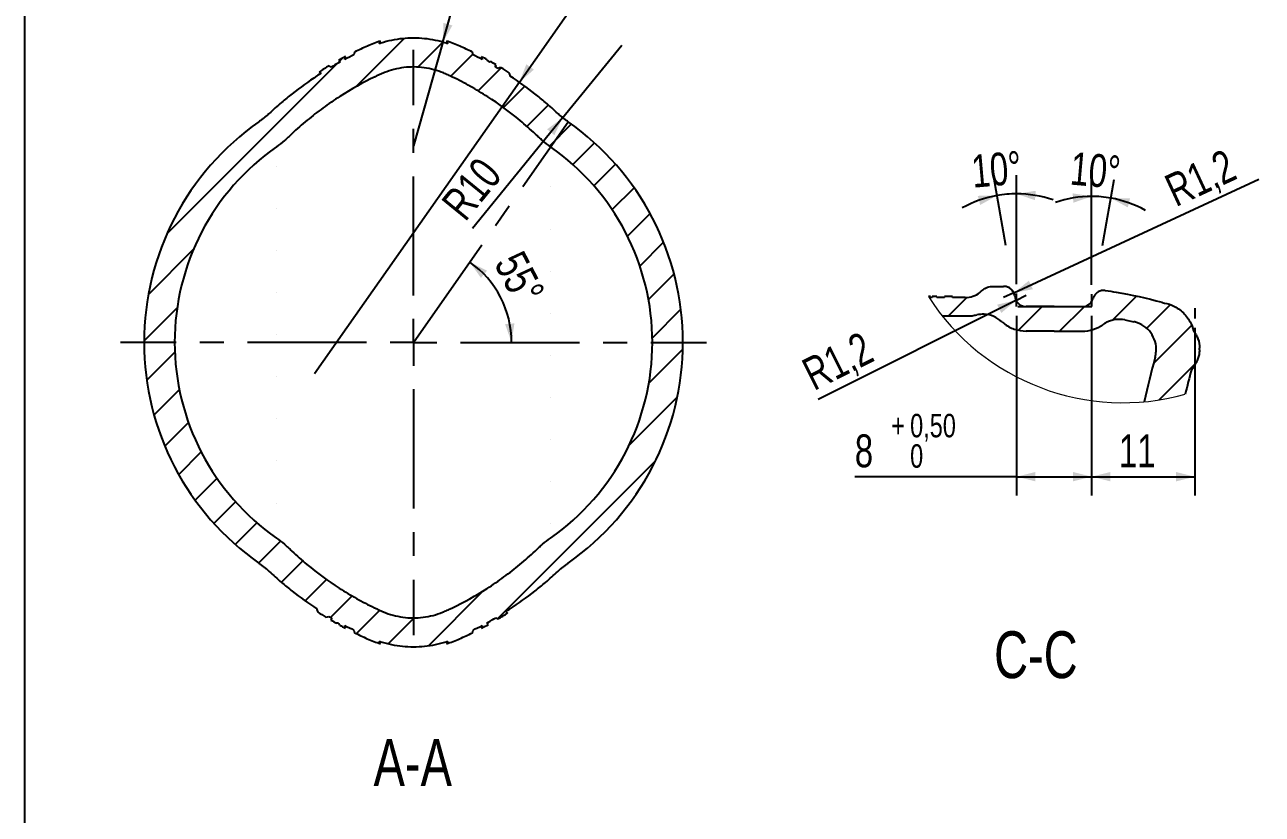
# Model space of a CAD drawing. Header units: millimetres. Extents: x 10 to 412, y 8 to 584.
# Drawn here: x 10 to 142, y 205.7 to 289.9 of the extents above; entities that cross this region are included whole.
import ezdxf

# ---------------------------------------------------------------- set-up
doc = ezdxf.new("R2010")
doc.units = ezdxf.units.MM
doc.linetypes.add('CENTERX2', pattern=[20.32, 12.7, -2.54, 2.54, -2.54])
for name, color, linetype in [('CENTERLINE', 4, 'CENTERX2'), ('DIMENSIONS', 2, 'Continuous'), ('HATCH', 3, 'Continuous'), ('TEXT', 2, 'Continuous')]:
    doc.layers.add(name, color=color, linetype=linetype)
doc.layers.add('OUTLINE', color=7, linetype='Continuous', lineweight=25)
doc.styles.add('SLDTEXTSTYLE0', font='TXT', dxfattribs={"width": 0.75})
doc.dimstyles.new('SLDDIMSTYLE33', dxfattribs={"dimtxt": 3.5, "dimasz": 2, "dimexe": 0, "dimexo": 0.0625, "dimgap": 0.875, "dimtad": 1, "dimrnd": 1e-09, "dimzin": 12, "dimdsep": 46, "dimtxsty": 'SLDTEXTSTYLE0', "dimsah": 1, "dimcen": 0.09, "dimadec": 0, "dimazin": 3, "dimtol": 1, "dimtp": 0.5, "dimtfac": 1, "dimtofl": 0, "dimtmove": 0, "dimatfit": 3, "dimfxl": 0, "dimfrac": 2, "dimtolj": 1, "dimarcsym": 0})
doc.dimstyles.new('SLDDIMSTYLE7', dxfattribs={"dimtxt": 3.5, "dimasz": 2, "dimexe": 0, "dimexo": 0.0625, "dimgap": 0.875, "dimtad": 1, "dimdec": 4, "dimzin": 12, "dimdsep": 46, "dimtxsty": 'SLDTEXTSTYLE0', "dimsah": 1, "dimcen": 0.09, "dimazin": 3, "dimtfac": 1, "dimtofl": 0, "dimtmove": 0, "dimatfit": 3, "dimfxl": 0, "dimfrac": 2, "dimtolj": 1, "dimtzin": 12, "dimarcsym": 0})
doc.dimstyles.new('SLDDIMSTYLE8', dxfattribs={"dimtxt": 3.5, "dimasz": 2, "dimexe": 0, "dimexo": 0.0625, "dimgap": 0.875, "dimtad": 1, "dimrnd": 1e-09, "dimzin": 12, "dimdsep": 46, "dimtxsty": 'SLDTEXTSTYLE0', "dimsah": 1, "dimcen": 0.09, "dimadec": 0, "dimazin": 3, "dimtfac": 1, "dimtofl": 0, "dimtmove": 0, "dimatfit": 3, "dimfxl": 0, "dimfrac": 2, "dimtolj": 1, "dimtzin": 12, "dimarcsym": 0})
doc.dimstyles.new('SLDDIMSTYLE9', dxfattribs={"dimtxt": 3.5, "dimasz": 2, "dimexe": 0, "dimexo": 0.0625, "dimgap": 0.875, "dimtad": 1, "dimrnd": 1e-09, "dimzin": 12, "dimdsep": 46, "dimtxsty": 'SLDTEXTSTYLE0', "dimsah": 1, "dimcen": 0, "dimadec": 0, "dimazin": 3, "dimtfac": 1, "dimtofl": 0, "dimtmove": 0, "dimatfit": 3, "dimfxl": 0, "dimfrac": 2, "dimtolj": 1, "dimtzin": 12, "dimarcsym": 0})

# ---------------------------------------------------------------- blocks, each defined once
blk = doc.blocks.new('_D_81')
at = {"layer": 'DIMENSIONS'}
blk.add_arc((51.46, 256.03), 10.46, 0, 55, dxfattribs=at)
for points in [[(57.46, 264.6), (58.65, 262.92), (59.3, 263.68)], [(61.91, 256.03), (62.22, 258.07), (61.23, 257.98)]]:
    blk.add_solid(points, dxfattribs=at)
at = {"layer": 'DIMENSIONS', "insert": (63.11, 266.07), "char_height": 3.5, "attachment_point": 1, "rotation": 297.5, "style": 'SLDTEXTSTYLE0'}
blk.add_mtext('55°', dxfattribs=at)
blk = doc.blocks.new('_D_82')
at = {"layer": 'DIMENSIONS'}
for q in [(59.46, 305.29), (51.46, 277)]:
    blk.add_line((54.59, 288.06), q, dxfattribs=at)
blk.add_solid([(54.59, 288.06), (55.61, 289.85), (54.65, 290.12)], dxfattribs=at)
at = {"layer": 'DIMENSIONS', "insert": (51.9, 295.07), "char_height": 3.5, "attachment_point": 1, "rotation": 74.2076, "style": 'SLDTEXTSTYLE0'}
blk.add_mtext('R11,5', dxfattribs=at)
blk = doc.blocks.new('_D_83')
at = {"layer": 'DIMENSIONS'}
for q in [(72.28, 297.36), (40.9, 252.69)]:
    blk.add_line((62.75, 283.79), q, dxfattribs=at)
blk.add_solid([(62.75, 283.79), (64.3, 285.14), (63.49, 285.71)], dxfattribs=at)
at = {"layer": 'DIMENSIONS', "insert": (63.99, 293.4), "char_height": 3.5, "attachment_point": 1, "rotation": 54.9166, "style": 'SLDTEXTSTYLE0'}
blk.add_mtext('R38', dxfattribs=at)
blk = doc.blocks.new('_D_84')
at = {"layer": 'DIMENSIONS'}
for q in [(73.68, 287.76), (57.74, 268.2)]:
    blk.add_line((67.36, 280.01), q, dxfattribs=at)
blk.add_solid([(67.36, 280.01), (65.71, 278.77), (66.48, 278.14)], dxfattribs=at)
at = {"layer": 'DIMENSIONS', "insert": (54.26, 271.03), "char_height": 3.5, "attachment_point": 1, "rotation": 50.8327, "style": 'SLDTEXTSTYLE0'}
blk.add_mtext('R10', dxfattribs=at)
blk = doc.blocks.new('SW_CENTERMARKSYMBOL_1')
at = {"layer": 'CENTERLINE', "color": 0}
for p, q in [((0, 5), (0, 31.23)), ((0, 0), (0, 2.5)), ((-5, 0), (-31.23, 0)), ((0, 0), (-2.5, 0)), ((0, 0), (0, -2.5)), ((0, 0), (2.5, 0)), ((5, 0), (31.23, 0)), ((0, -5), (0, -31.23))]:
    blk.add_line(p, q, dxfattribs=at)
blk = doc.blocks.new('SW_HATCH_1')
at = {"layer": 'HATCH', "color": 0}
for p, q in [((0, 0), (1.99, 1.99)), ((17.46, -0.5), (20.03, 2.07)), ((7.49, -1.49), (9.98, 1)), ((11.85, -1.62), (14.49, 1.02)), ((21.11, -1.34), (23.65, 1.19)), ((21.86, -5.08), (25.92, -1.02)), ((22.48, -8.95), (26.52, -4.91))]:
    blk.add_line(p, q, dxfattribs=at)
blk = doc.blocks.new('_D_92')
at = {"layer": 'DIMENSIONS'}
for p, q in [((123.78, 258.86), (123.78, 239.71)), ((134.78, 257.58), (134.78, 239.71)), ((123.78, 241.71), (134.78, 241.71))]:
    blk.add_line(p, q, dxfattribs=at)
for points in [[(123.78, 241.71), (125.78, 241.21), (125.78, 242.21)], [(134.78, 241.71), (132.78, 242.21), (132.78, 241.21)]]:
    blk.add_solid(points, dxfattribs=at)
at = {"layer": 'DIMENSIONS', "insert": (126.69, 246.22), "char_height": 3.5, "attachment_point": 1, "style": 'SLDTEXTSTYLE0'}
blk.add_mtext('11', dxfattribs=at)
blk = doc.blocks.new('_D_93')
at = {"layer": 'DIMENSIONS'}
for p, q in [((114.63, 266.38), (113.35, 273.66)), ((115.78, 262.24), (115.78, 273.88))]:
    blk.add_line(p, q, dxfattribs=at)
for start, end in [(90, 100), (71.1733, 90), (100, 118.8267)]:
    blk.add_arc((115.78, 259.86), 12.02, start, end, dxfattribs=at)
for points in [[(115.78, 271.88), (117.73, 271.21), (117.82, 272.21)], [(113.69, 271.7), (111.63, 271.67), (111.89, 270.7)]]:
    blk.add_solid(points, dxfattribs=at)
at = {"layer": 'DIMENSIONS', "insert": (110.83, 276.02), "char_height": 3.5, "attachment_point": 1, "rotation": 5, "style": 'SLDTEXTSTYLE0'}
blk.add_mtext('10°', dxfattribs=at)
blk = doc.blocks.new('_D_94')
at = {"layer": 'DIMENSIONS'}
for p, q in [((123.78, 262.17), (123.78, 273.61)), ((124.93, 266.38), (126.17, 273.4))]:
    blk.add_line(p, q, dxfattribs=at)
for start, end in [(90, 109.2451), (80, 90), (60.7549, 80)]:
    blk.add_arc((123.78, 259.86), 11.75, start, end, dxfattribs=at)
for points in [[(123.78, 271.61), (121.75, 271.94), (121.83, 270.94)], [(125.82, 271.43), (127.63, 270.44), (127.88, 271.4)]]:
    blk.add_solid(points, dxfattribs=at)
at = {"layer": 'DIMENSIONS', "insert": (121.69, 276.37), "char_height": 3.5, "attachment_point": 1, "rotation": 355, "style": 'SLDTEXTSTYLE0'}
blk.add_mtext('10°', dxfattribs=at)
blk = doc.blocks.new('_D_95')
at = {"layer": 'DIMENSIONS'}
for q in [(141.6, 273.46), (114.39, 260.81)]:
    blk.add_line((115.48, 261.32), q, dxfattribs=at)
blk.add_solid([(115.48, 261.32), (117.51, 261.71), (117.08, 262.62)], dxfattribs=at)
at = {"layer": 'DIMENSIONS', "insert": (131.28, 273.62), "char_height": 3.5, "attachment_point": 1, "rotation": 24.931, "style": 'SLDTEXTSTYLE0'}
blk.add_mtext('R1,2', dxfattribs=at)
blk = doc.blocks.new('_D_96')
at = {"layer": 'DIMENSIONS'}
for p, q in [((115.78, 258.86), (115.78, 239.71)), ((123.78, 258.86), (123.78, 239.71)), ((115.78, 241.71), (98.52, 241.71)), ((115.78, 241.71), (123.78, 241.71))]:
    blk.add_line(p, q, dxfattribs=at)
for points in [[(115.78, 241.71), (117.78, 241.21), (117.78, 242.21)], [(123.78, 241.71), (121.78, 242.21), (121.78, 241.21)]]:
    blk.add_solid(points, dxfattribs=at)
at = {"layer": 'DIMENSIONS', "attachment_point": 1, "style": 'SLDTEXTSTYLE0'}
for s, insert, char_height in [('0,50', (104.42, 248.41), 2.5), ('+', (102.4, 248.41), 2.5), ('8', (98.52, 246.22), 3.5), ('0', (104.42, 245.17), 2.5)]:
    blk.add_mtext(s, dxfattribs=dict(at, insert=insert, char_height=char_height))
blk = doc.blocks.new('_D_97')
at = {"layer": 'DIMENSIONS'}
for q in [(94.6, 249.94), (116.79, 261.06)]:
    blk.add_line((115.71, 260.52), q, dxfattribs=at)
blk.add_solid([(115.71, 260.52), (113.7, 260.07), (114.15, 259.18)], dxfattribs=at)
at = {"layer": 'DIMENSIONS', "insert": (92.59, 253.96), "char_height": 3.5, "attachment_point": 1, "rotation": 26.598, "style": 'SLDTEXTSTYLE0'}
blk.add_mtext('R1,2', dxfattribs=at)

msp = doc.modelspace()

# ---------------------------------------------------------------- hatches: boundary and pattern name
at = {"layer": 'HATCH'}
h = msp.add_hatch(dxfattribs=at)
h.set_pattern_fill('ANSI31', color=256, style=0)
edge = h.paths.add_edge_path(flags=0)
edge.add_line((41.38923, 284.88154), (41.60156, 284.74341))
edge.add_spline(control_points=[(41.60156, 284.74341), (41.45478, 284.64996), (40.39907, 283.96751), (38.97899, 282.94615), (37.30516, 281.57708), (36.49888, 280.85812), (35.98264, 280.37577), (35.80858, 280.21878), (35.53938, 279.99262), (35.26245, 279.7761), (35.0729, 279.63835), (34.97695, 279.57116)], knot_values=[0, 0, 0, 0, 0.013653211, 0.098644877, 0.137236544, 0.183636544, 0.183636544, 0.192869877, 0.202103211, 0.211336544, 0.220569877, 0.220569877, 0.220569877, 0.220569877], weights=[1, 1, 1, 1, 1, 1, 1, 1, 1, 1, 1, 1], degree=3, periodic=0)
edge.add_arc((51.45822, 256.03347), 28.73422, 125, 235)
edge.add_spline(control_points=[(34.97695, 232.49578), (35.0729, 232.4286), (35.26245, 232.29085), (35.53938, 232.07433), (35.80858, 231.84817), (35.98264, 231.69117), (36.49888, 231.20883), (37.30516, 230.48986), (38.97074, 229.12754), (40.24046, 228.21351), (41.13646, 227.62446)], knot_values=[0, 0, 0, 0, 0.009233333, 0.018466667, 0.0277, 0.036933333, 0.036933333, 0.083333333, 0.121925, 0.206079272, 0.206079272, 0.206079272, 0.206079272], weights=[1, 1, 1, 1, 1, 1, 1, 1, 1, 1, 1], degree=3, periodic=0)
edge.add_spline(control_points=[(41.13646, 227.62446), (41.16129, 227.51525), (41.1965, 227.40759), (41.24382, 227.30608), (41.25004, 227.29273), (41.25648, 227.27948), (41.26313, 227.26635)], knot_values=[0.000070109, 0.000070109, 0.000070109, 0.000070109, 0.000406032, 0.000406032, 0.000406032, 0.00044994, 0.00044994, 0.00044994, 0.00044994], weights=[1, 1, 1, 1, 1, 1, 1], degree=3, periodic=0)
edge.add_spline(control_points=[(41.26313, 227.26635), (41.54765, 227.08292), (41.83464, 226.90326), (42.12394, 226.72745)], knot_values=[0.000325491, 0.000325491, 0.000325491, 0.000325491, 0.001340952, 0.001340952, 0.001340952, 0.001340952], weights=[1, 1, 1, 1], degree=3, periodic=0)
edge.add_spline(control_points=[(42.12394, 226.72745), (42.16857, 226.73067), (42.21306, 226.73727), (42.25677, 226.74683), (42.31931, 226.76051), (42.38071, 226.78035), (42.4398, 226.80495)], knot_values=[0.001527715, 0.001527715, 0.001527715, 0.001527715, 0.001661319, 0.001661319, 0.001661319, 0.00185316, 0.00185316, 0.00185316, 0.00185316], weights=[1, 1, 1, 1, 1, 1, 1], degree=3, periodic=0)
edge.add_spline(control_points=[(42.4398, 226.80495), (42.54076, 226.74429), (42.642, 226.68409), (42.74353, 226.62436)], knot_values=[0, 0, 0, 0, 0.009238908, 0.009238908, 0.009238908, 0.009238908], weights=[1, 1, 1, 1], degree=3, periodic=0)
edge.add_ellipse((43.33258, 225.50408), major_axis=(0, 1.6143), ratio=0.506798795, start_angle=46.0543463, end_angle=55.8505791)
edge.add_spline(control_points=[(42.65552, 226.41027), (42.85326, 226.29444), (43.05205, 226.18039), (43.25184, 226.06814)], knot_values=[0.000929558, 0.000929558, 0.000929558, 0.000929558, 0.001617047, 0.001617047, 0.001617047, 0.001617047], weights=[1, 1, 1, 1], degree=3, periodic=0)
edge.add_ellipse((43.3478, 225.4475), major_axis=(0, 0.64888), ratio=0.506798795, start_angle=-48.3923292, end_angle=16.96543, ccw=False)
edge.add_spline(control_points=[(43.59368, 225.87837), (43.79924, 225.76563), (44.00585, 225.65478), (44.21345, 225.54584)], knot_values=[0.002008011, 0.002008011, 0.002008011, 0.002008011, 0.002711153, 0.002711153, 0.002711153, 0.002711153], weights=[1, 1, 1, 1], degree=3, periodic=0)
edge.add_spline(control_points=[(44.21345, 225.54584), (44.19149, 225.64287), (44.16997, 225.74), (44.14888, 225.83722)], knot_values=[0.000065777, 0.000065777, 0.000065777, 0.000065777, 0.000364229, 0.000364229, 0.000364229, 0.000364229], weights=[1, 1, 1, 1], degree=3, periodic=0)
edge.add_spline(control_points=[(44.14888, 225.83722), (44.46593, 225.66837), (44.78541, 225.504), (45.10717, 225.34418)], knot_values=[0, 0, 0, 0, 0.028162309, 0.028162309, 0.028162309, 0.028162309], weights=[1, 1, 1, 1], degree=3, periodic=0)
edge.add_spline(control_points=[(45.10717, 225.34418), (45.13079, 225.24809), (45.15488, 225.15211), (45.17943, 225.05626)], knot_values=[0.001417111, 0.001417111, 0.001417111, 0.001417111, 0.001713959, 0.001713959, 0.001713959, 0.001713959], weights=[1, 1, 1, 1], degree=3, periodic=0)
edge.add_spline(control_points=[(45.17943, 225.05626), (46.0733, 224.61903), (46.97825, 224.18893), (47.92721, 223.88954)], knot_values=[0.002474294, 0.002474294, 0.002474294, 0.002474294, 0.005459384, 0.005459384, 0.005459384, 0.005459384], weights=[1, 1, 1, 1], degree=3, periodic=0)
edge.add_spline(control_points=[(47.92721, 223.88954), (47.88457, 223.98119), (47.84292, 224.07329), (47.80218, 224.16579)], knot_values=[0.000450478, 0.000450478, 0.000450478, 0.000450478, 0.000753287, 0.000753287, 0.000753287, 0.000753287], weights=[1, 1, 1, 1], degree=3, periodic=0)
edge.add_spline(control_points=[(47.80218, 224.16579), (47.86154, 224.14589), (48.29419, 224.00474), (49.11531, 223.78984), (50.28058, 223.60937), (51.45822, 223.54907), (52.63585, 223.60937), (53.80113, 223.78984), (54.62225, 224.00474), (55.05489, 224.14589), (55.11425, 224.16579)], knot_values=[0, 0, 0, 0, 0.004909795, 0.035684795, 0.066459795, 0.097234795, 0.128009795, 0.158784795, 0.189559795, 0.194469591, 0.194469591, 0.194469591, 0.194469591], weights=[1, 1, 1, 1, 1, 1, 1, 1, 1, 1, 1], degree=3, periodic=0)
edge.add_spline(control_points=[(55.11425, 224.16579), (55.07352, 224.07329), (55.03186, 223.98119), (54.98922, 223.88954)], knot_values=[0.002325489, 0.002325489, 0.002325489, 0.002325489, 0.002628297, 0.002628297, 0.002628297, 0.002628297], weights=[1, 1, 1, 1], degree=3, periodic=0)
edge.add_spline(control_points=[(54.98922, 223.88954), (55.64176, 224.09541), (56.27157, 224.37071), (56.89337, 224.65628), (57.17619, 224.78616), (57.45744, 224.91951), (57.737, 225.05626)], knot_values=[0.012561555, 0.012561555, 0.012561555, 0.012561555, 0.014596656, 0.014596656, 0.014596656, 0.015518104, 0.015518104, 0.015518104, 0.015518104], weights=[1, 1, 1, 1, 1, 1, 1], degree=3, periodic=0)
edge.add_spline(control_points=[(57.737, 225.05626), (57.76156, 225.15211), (57.78564, 225.24809), (57.80926, 225.34418)], knot_values=[0.00126391, 0.00126391, 0.00126391, 0.00126391, 0.001560757, 0.001560757, 0.001560757, 0.001560757], weights=[1, 1, 1, 1], degree=3, periodic=0)
edge.add_spline(control_points=[(57.80926, 225.34418), (58.13103, 225.504), (58.45051, 225.66837), (58.76755, 225.83722)], knot_values=[0, 0, 0, 0, 0.028162309, 0.028162309, 0.028162309, 0.028162309], weights=[1, 1, 1, 1], degree=3, periodic=0)
edge.add_spline(control_points=[(58.76755, 225.83722), (58.74646, 225.74), (58.72494, 225.64287), (58.70298, 225.54584)], knot_values=[0.000082009, 0.000082009, 0.000082009, 0.000082009, 0.000380461, 0.000380461, 0.000380461, 0.000380461], weights=[1, 1, 1, 1], degree=3, periodic=0)
edge.add_spline(control_points=[(58.70298, 225.54584), (58.9576, 225.67945), (59.21072, 225.81594), (59.46226, 225.95526)], knot_values=[0.00083056, 0.00083056, 0.00083056, 0.00083056, 0.001693101, 0.001693101, 0.001693101, 0.001693101], weights=[1, 1, 1, 1], degree=3, periodic=0)
edge.add_line((59.46226, 225.95526), (59.28214, 226.11639))
edge.add_spline(control_points=[(59.28214, 226.11639), (59.33365, 226.14485), (59.65428, 226.32298), (59.97228, 226.50572), (60.23731, 226.66234)], knot_values=[0, 0, 0, 0, 0.004614826, 0.028761049, 0.028761049, 0.028761049, 0.028761049], weights=[1, 1, 1, 1, 1], degree=3, periodic=0)
edge.add_line((60.23731, 226.66234), (60.44874, 226.52101))
edge.add_spline(control_points=[(60.44874, 226.52101), (60.81185, 226.73649), (61.17144, 226.95801), (61.52721, 227.1854)], knot_values=[0.001667105, 0.001667105, 0.001667105, 0.001667105, 0.002933576, 0.002933576, 0.002933576, 0.002933576], weights=[1, 1, 1, 1], degree=3, periodic=0)
edge.add_line((61.52721, 227.1854), (61.31488, 227.32353))
edge.add_spline(control_points=[(61.31488, 227.32353), (61.46165, 227.41699), (62.51737, 228.09943), (63.93745, 229.12079), (65.61127, 230.48986), (66.41755, 231.20883), (66.93379, 231.69117), (67.10786, 231.84817), (67.37706, 232.07433), (67.65399, 232.29085), (67.84354, 232.4286), (67.93949, 232.49578)], knot_values=[0, 0, 0, 0, 0.013653211, 0.098644877, 0.137236544, 0.183636544, 0.183636544, 0.192869877, 0.202103211, 0.211336544, 0.220569877, 0.220569877, 0.220569877, 0.220569877], weights=[1, 1, 1, 1, 1, 1, 1, 1, 1, 1, 1, 1], degree=3, periodic=0)
edge.add_arc((51.45822, 256.03347), 28.73422, 305, 415)
edge.add_spline(control_points=[(67.93949, 279.57116), (67.84354, 279.63835), (67.65399, 279.7761), (67.37706, 279.99262), (67.10786, 280.21878), (66.93379, 280.37577), (66.41755, 280.85812), (65.61127, 281.57708), (63.94569, 282.93941), (62.67597, 283.85343), (61.77998, 284.44248)], knot_values=[0, 0, 0, 0, 0.009233333, 0.018466667, 0.0277, 0.036933333, 0.036933333, 0.083333333, 0.121925, 0.206079272, 0.206079272, 0.206079272, 0.206079272], weights=[1, 1, 1, 1, 1, 1, 1, 1, 1, 1, 1], degree=3, periodic=0)
edge.add_spline(control_points=[(61.77998, 284.44248), (61.75514, 284.55169), (61.71994, 284.65935), (61.67262, 284.76086), (61.66639, 284.77421), (61.65996, 284.78746), (61.65331, 284.8006)], knot_values=[0.000070109, 0.000070109, 0.000070109, 0.000070109, 0.000406032, 0.000406032, 0.000406032, 0.00044994, 0.00044994, 0.00044994, 0.00044994], weights=[1, 1, 1, 1, 1, 1, 1], degree=3, periodic=0)
edge.add_spline(control_points=[(61.65331, 284.8006), (61.36878, 284.98402), (61.0818, 285.16369), (60.7925, 285.33949)], knot_values=[0.000325491, 0.000325491, 0.000325491, 0.000325491, 0.001340952, 0.001340952, 0.001340952, 0.001340952], weights=[1, 1, 1, 1], degree=3, periodic=0)
edge.add_spline(control_points=[(60.7925, 285.33949), (60.74787, 285.33627), (60.70338, 285.32967), (60.65966, 285.32011), (60.59713, 285.30643), (60.53573, 285.2866), (60.47663, 285.262)], knot_values=[0.001527715, 0.001527715, 0.001527715, 0.001527715, 0.001661319, 0.001661319, 0.001661319, 0.00185316, 0.00185316, 0.00185316, 0.00185316], weights=[1, 1, 1, 1, 1, 1, 1], degree=3, periodic=0)
edge.add_spline(control_points=[(60.47663, 285.262), (60.37568, 285.32266), (60.27443, 285.38285), (60.1729, 285.44258)], knot_values=[0, 0, 0, 0, 0.009238908, 0.009238908, 0.009238908, 0.009238908], weights=[1, 1, 1, 1], degree=3, periodic=0)
edge.add_ellipse((59.58385, 286.56287), major_axis=(0, -1.6143), ratio=0.506798795, start_angle=46.0543463, end_angle=55.8505791)
edge.add_spline(control_points=[(60.26091, 285.65667), (60.06317, 285.7725), (59.86439, 285.88655), (59.66459, 285.9988)], knot_values=[0.000929558, 0.000929558, 0.000929558, 0.000929558, 0.001617047, 0.001617047, 0.001617047, 0.001617047], weights=[1, 1, 1, 1], degree=3, periodic=0)
edge.add_ellipse((59.56864, 286.61944), major_axis=(0, -0.64888), ratio=0.506798795, start_angle=-48.3923292, end_angle=16.96543, ccw=False)
edge.add_spline(control_points=[(59.32275, 286.18857), (59.11719, 286.30131), (58.91058, 286.41217), (58.70298, 286.52111)], knot_values=[0.002008011, 0.002008011, 0.002008011, 0.002008011, 0.002711153, 0.002711153, 0.002711153, 0.002711153], weights=[1, 1, 1, 1], degree=3, periodic=0)
edge.add_spline(control_points=[(58.70298, 286.52111), (58.72494, 286.42408), (58.74646, 286.32695), (58.76755, 286.22972)], knot_values=[0.000065777, 0.000065777, 0.000065777, 0.000065777, 0.000364229, 0.000364229, 0.000364229, 0.000364229], weights=[1, 1, 1, 1], degree=3, periodic=0)
edge.add_spline(control_points=[(58.76755, 286.22972), (58.45051, 286.39857), (58.13103, 286.56294), (57.80926, 286.72276)], knot_values=[0, 0, 0, 0, 0.028162309, 0.028162309, 0.028162309, 0.028162309], weights=[1, 1, 1, 1], degree=3, periodic=0)
edge.add_spline(control_points=[(57.80926, 286.72276), (57.78564, 286.81885), (57.76156, 286.91483), (57.737, 287.01068)], knot_values=[0.001417111, 0.001417111, 0.001417111, 0.001417111, 0.001713959, 0.001713959, 0.001713959, 0.001713959], weights=[1, 1, 1, 1], degree=3, periodic=0)
edge.add_spline(control_points=[(57.737, 287.01068), (56.84314, 287.44792), (55.93819, 287.87801), (54.98922, 288.1774)], knot_values=[0.002474294, 0.002474294, 0.002474294, 0.002474294, 0.005459384, 0.005459384, 0.005459384, 0.005459384], weights=[1, 1, 1, 1], degree=3, periodic=0)
edge.add_spline(control_points=[(54.98922, 288.1774), (55.03186, 288.08576), (55.07352, 287.99365), (55.11425, 287.90115)], knot_values=[0.000450478, 0.000450478, 0.000450478, 0.000450478, 0.000753287, 0.000753287, 0.000753287, 0.000753287], weights=[1, 1, 1, 1], degree=3, periodic=0)
edge.add_spline(control_points=[(55.11425, 287.90115), (55.05489, 287.92105), (54.62225, 288.0622), (53.80113, 288.27711), (52.63585, 288.45757), (51.45822, 288.51787), (50.28058, 288.45757), (49.11531, 288.27711), (48.29419, 288.0622), (47.86154, 287.92105), (47.80218, 287.90115)], knot_values=[0, 0, 0, 0, 0.004909795, 0.035684795, 0.066459795, 0.097234795, 0.128009795, 0.158784795, 0.189559795, 0.194469591, 0.194469591, 0.194469591, 0.194469591], weights=[1, 1, 1, 1, 1, 1, 1, 1, 1, 1, 1], degree=3, periodic=0)
edge.add_spline(control_points=[(47.80218, 287.90115), (47.84292, 287.99365), (47.88457, 288.08576), (47.92721, 288.1774)], knot_values=[0.002325489, 0.002325489, 0.002325489, 0.002325489, 0.002628297, 0.002628297, 0.002628297, 0.002628297], weights=[1, 1, 1, 1], degree=3, periodic=0)
edge.add_spline(control_points=[(47.92721, 288.1774), (47.27468, 287.97153), (46.64487, 287.69623), (46.02307, 287.41067), (45.74025, 287.28078), (45.459, 287.14743), (45.17943, 287.01068)], knot_values=[0.012561555, 0.012561555, 0.012561555, 0.012561555, 0.014596656, 0.014596656, 0.014596656, 0.015518104, 0.015518104, 0.015518104, 0.015518104], weights=[1, 1, 1, 1, 1, 1, 1], degree=3, periodic=0)
edge.add_spline(control_points=[(45.17943, 287.01068), (45.15488, 286.91483), (45.13079, 286.81885), (45.10717, 286.72276)], knot_values=[0.00126391, 0.00126391, 0.00126391, 0.00126391, 0.001560757, 0.001560757, 0.001560757, 0.001560757], weights=[1, 1, 1, 1], degree=3, periodic=0)
edge.add_spline(control_points=[(45.10717, 286.72276), (44.78541, 286.56294), (44.46593, 286.39857), (44.14888, 286.22972)], knot_values=[0, 0, 0, 0, 0.028162309, 0.028162309, 0.028162309, 0.028162309], weights=[1, 1, 1, 1], degree=3, periodic=0)
edge.add_spline(control_points=[(44.14888, 286.22972), (44.16997, 286.32695), (44.19149, 286.42408), (44.21345, 286.52111)], knot_values=[0.000082009, 0.000082009, 0.000082009, 0.000082009, 0.000380461, 0.000380461, 0.000380461, 0.000380461], weights=[1, 1, 1, 1], degree=3, periodic=0)
edge.add_spline(control_points=[(44.21345, 286.52111), (43.95884, 286.3875), (43.70571, 286.251), (43.45418, 286.11168)], knot_values=[0.00083056, 0.00083056, 0.00083056, 0.00083056, 0.001693101, 0.001693101, 0.001693101, 0.001693101], weights=[1, 1, 1, 1], degree=3, periodic=0)
edge.add_line((43.45418, 286.11168), (43.6343, 285.95056))
edge.add_spline(control_points=[(43.6343, 285.95056), (43.58278, 285.92209), (43.26215, 285.74397), (42.94416, 285.56123), (42.67913, 285.40461)], knot_values=[0, 0, 0, 0, 0.004614826, 0.028761049, 0.028761049, 0.028761049, 0.028761049], weights=[1, 1, 1, 1, 1], degree=3, periodic=0)
edge.add_line((42.67913, 285.40461), (42.4677, 285.54594))
edge.add_spline(control_points=[(42.4677, 285.54594), (42.10459, 285.33046), (41.745, 285.10893), (41.38923, 284.88154)], knot_values=[0.001667105, 0.001667105, 0.001667105, 0.001667105, 0.002933576, 0.002933576, 0.002933576, 0.002933576], weights=[1, 1, 1, 1], degree=3, periodic=0)
edge = h.paths.add_edge_path(flags=0)
edge.add_arc((51.45822, 256.03347), 25.47756, 125.0000183, 235.0000055, ccw=False)
edge.add_spline(control_points=[(36.84488, 276.90346), (38.857, 278.31237), (40.5249, 280.17609), (42.54425, 281.57458), (44.13671, 282.67742), (45.82646, 283.65157), (47.5795, 284.47561), (48.42559, 284.87333), (49.32567, 285.19533), (50.25075, 285.33055), (51.17649, 285.46586), (52.13839, 285.44292), (53.05667, 285.26389), (54.32982, 285.01567), (55.51887, 284.41618), (56.66815, 283.81477), (58.20845, 283.00874), (59.69261, 282.08512), (61.09624, 281.05943), (62.84097, 279.7845), (64.30143, 278.14291), (66.07154, 276.90347)], knot_values=[0.000231276, 0.000231276, 0.000231276, 0.000231276, 0.00760023, 0.00760023, 0.00760023, 0.013413496, 0.013413496, 0.013413496, 0.016233183, 0.016233183, 0.016233183, 0.019056899, 0.019056899, 0.019056899, 0.022986194, 0.022986194, 0.022986194, 0.028240376, 0.028240376, 0.028240376, 0.034765753, 0.034765753, 0.034765753, 0.034765753], weights=[1, 1, 1, 1, 1, 1, 1, 1, 1, 1, 1, 1, 1, 1, 1, 1, 1, 1, 1, 1, 1, 1], degree=3, periodic=0)
edge.add_arc((51.45822, 256.03347), 25.47756, -54.9999817, 55.0000055, ccw=False)
edge.add_spline(control_points=[(66.07155, 235.16348), (64.05943, 233.75458), (62.39154, 231.89085), (60.37219, 230.49237), (58.77973, 229.38952), (57.08998, 228.41537), (55.33694, 227.59133), (54.49084, 227.19362), (53.59076, 226.87162), (52.66568, 226.7364), (51.73995, 226.60108), (50.77804, 226.62402), (49.85976, 226.80305), (48.58661, 227.05127), (47.39756, 227.65077), (46.24829, 228.25218), (44.70799, 229.05821), (43.22383, 229.98183), (41.82019, 231.00751), (40.07547, 232.28244), (38.615, 233.92403), (36.84489, 235.16348)], knot_values=[0.000231276, 0.000231276, 0.000231276, 0.000231276, 0.00760023, 0.00760023, 0.00760023, 0.013413497, 0.013413497, 0.013413497, 0.016233184, 0.016233184, 0.016233184, 0.0190569, 0.0190569, 0.0190569, 0.022986195, 0.022986195, 0.022986195, 0.028240377, 0.028240377, 0.028240377, 0.034765753, 0.034765753, 0.034765753, 0.034765753], weights=[1, 1, 1, 1, 1, 1, 1, 1, 1, 1, 1, 1, 1, 1, 1, 1, 1, 1, 1, 1, 1, 1], degree=3, periodic=0)

# ---------------------------------------------------------------- linework, layer by layer
at = {"color": 7, "linetype": 'Continuous', "lineweight": 18}
msp.add_arc((127.10863, 274.26708), 24.66724, 212.7675141, 285.6297673, dxfattribs=at)
at = {"layer": 'CENTERLINE'}
msp.add_line((51.45822, 256.03347), (67.93949, 279.57116), dxfattribs=at)
at = {"layer": 'OUTLINE'}
for p, q in [((10, 8), (10, 584)), ((42.67913, 285.40461), (42.4677, 285.54594)), ((43.45418, 286.11168), (43.6343, 285.95056)), ((41.38923, 284.88154), (41.60156, 284.74341)), ((113.28107, 262.01337), (114.39549, 262.01337)), ((106.60754, 260.91639), (106.3666, 260.91639)), ((106.78688, 260.8154), (106.6103, 260.8154)), ((107.28122, 260.91639), (106.78688, 260.91639)), ((106.78688, 260.91639), (106.78688, 260.8154)), ((107.28122, 260.91639), (107.28122, 260.8154)), ((108.0774, 260.8154), (107.28122, 260.8154)), ((108.92502, 260.91639), (108.0774, 260.91639)), ((108.0774, 260.8154), (108.0774, 260.91639)), ((110.29613, 260.8154), (108.94303, 260.8154)), ((115.57776, 261.0093), (115.5264, 261.2047)), ((115.57776, 261.0093), (115.60621, 260.84792)), ((115.60621, 260.84792), (115.60637, 260.84705)), ((115.78106, 259.8563), (115.78106, 261.24097)), ((123.78106, 259.8563), (123.78106, 261.16581)), ((123.91241, 260.67659), (123.92424, 260.71401)), ((123.92427, 260.71413), (123.92424, 260.71401)), ((131.28107, 260.33979), (131.28107, 260.28924)), ((107.84197, 258.85908), (110.48106, 258.85908)), ((115.89409, 259.8563), (123.78106, 259.8563)), ((119.78106, 259.8563), (116.78752, 259.85545)), ((134.78106, 259.67107), (134.78106, 258.57999)), ((114.2185, 258.22891), (114.21161, 258.23515)), ((127.31277, 258.44302), (128.29292, 258.24124)), ((119.78241, 257.2363), (116.78618, 257.23545)), ((119.78241, 257.2363), (122.77343, 257.23678)), ((61.52721, 227.1854), (61.31488, 227.32353)), ((59.46226, 225.95526), (59.28214, 226.11639)), ((60.23731, 226.66234), (60.44874, 226.52101))]:
    msp.add_line(p, q, dxfattribs=at)
at = {"layer": 'OUTLINE', "flags": 128}
msp.add_lwpolyline([(106.61031, 260.8154), (106.60962, 260.84065), (106.60892, 260.8659), (106.60823, 260.89114), (106.60754, 260.91639)], dxfattribs=at)
at = {"layer": 'OUTLINE'}
for centre, radius, start, end in [((51.45822, 256.03347), 28.73422, 125, 235), ((51.45822, 256.03347), 28.73422, 305, 55), ((51.45822, 256.03347), 25.47756, 125.0000183, 235.0000055), ((51.45822, 256.03347), 25.47756, 305.0000183, 55.0000055), ((114.39386, 260.81337), 1.2, 9.3974511, 89.9221062), ((116.78784, 261.05539), 1.1997, 190.0004358, 198.3576367), ((122.77423, 261.05679), 1.20001, 269.9881614, 341.5287821), ((122.77423, 261.0568), 3.82002, 269.9881072, 304.9802006), ((129.54134, 253.85305), 6.15541, 29.2069161, 33.8131185), ((128.45068, 255.38314), 6.83039, 358.8338334, 0.4548128), ((226.86176, 227.97908), 99.88065, 164.6315427, 167.4321464), ((129.58256, 256.79915), 6.08388, 322.6954022, 331.6408781), ((227.35769, 227.87257), 96.30214, 164.8061348, 166.4032408)]:
    msp.add_arc(centre, radius, start, end, dxfattribs=at)
for centre, major_axis, start_param, end_param in [((59.56864, 286.61944), (0, -0.64888), 5.43857983, 6.579287919), ((59.58385, 286.56287), (0, -1.6143), 0.803799977, 0.974776494), ((43.33258, 225.50408), (0, 1.6143), 0.803799977, 0.974776494), ((43.3478, 225.4475), (0, 0.64888), 5.43857983, 6.579287919)]:
    msp.add_ellipse(centre, major_axis=major_axis, ratio=0.506798795, start_param=start_param, end_param=end_param, dxfattribs=at)
for points, knots in [([(47.92721, 288.1774), (47.69098, 288.10287), (47.45709, 288.02085), (46.994, 287.84176), (46.76534, 287.74294), (46.08113, 287.44085), (45.62779, 287.23), (45.17943, 287.01068)], [0, 0, 0, 0, 0.25, 0.25, 0.5, 0.5, 1, 1, 1, 1]), ([(55.11425, 287.90115), (55.05489, 287.92105), (54.62225, 288.0622), (53.80113, 288.27711), (52.63585, 288.45757), (51.45822, 288.51787), (50.28058, 288.45757), (49.11531, 288.27711), (48.29419, 288.0622), (47.86154, 287.92105), (47.80218, 287.90115)], [0.4027652047, 0.4027652047, 0.4027652047, 0.4027652047, 0.407675, 0.43845, 0.469225, 0.5, 0.530775, 0.56155, 0.592325, 0.5972347953, 0.5972347953, 0.5972347953, 0.5972347953]), ([(57.737, 287.01068), (57.28965, 287.2295), (56.83842, 287.43941), (56.15576, 287.74092), (55.92746, 287.83971), (55.46311, 288.0195), (55.22777, 288.10214), (54.98922, 288.1774)], [0, 0, 0, 0, 0.5, 0.5, 0.75, 0.75, 1, 1, 1, 1]), ([(66.07154, 276.90347), (65.7778, 277.10914), (65.49513, 277.32815), (65.08742, 277.67629), (64.95424, 277.79561), (64.69329, 278.04078), (64.56463, 278.16555), (63.91204, 278.7782), (63.37671, 279.25236), (61.72807, 280.62348), (60.57039, 281.47185), (58.76795, 282.63043), (58.15563, 282.99813), (56.90789, 283.6964), (56.27171, 284.02722), (55.46741, 284.41446), (55.30603, 284.49062), (54.98226, 284.6404), (54.82018, 284.7148), (54.32625, 284.91887), (53.98858, 285.03401), (53.29605, 285.22144), (52.93862, 285.29389), (52.22559, 285.39077), (51.86852, 285.4159), (51.15328, 285.42041), (50.79513, 285.39981), (50.07769, 285.31132), (49.72157, 285.24357), (49.02735, 285.06487), (48.68723, 284.95368), (48.18752, 284.75417), (48.02314, 284.68086), (47.69558, 284.53043), (47.53214, 284.45382), (46.068, 283.75358), (44.8113, 283.05346), (42.99228, 281.88865), (42.39612, 281.48046), (41.23285, 280.63006), (40.66527, 280.18765), (39.55813, 279.26843), (39.01882, 278.79136), (38.36133, 278.17459), (38.23165, 278.04901), (37.96905, 277.80182), (37.83503, 277.68157), (37.42477, 277.33083), (37.14037, 277.11037), (36.8449, 276.90347)], [0, 0, 0, 0, 0.03125, 0.03125, 0.046875, 0.046875, 0.0625, 0.0625, 0.125, 0.125, 0.25, 0.25, 0.3125, 0.3125, 0.375, 0.375, 0.390625, 0.390625, 0.40625, 0.40625, 0.4375, 0.4375, 0.46875, 0.46875, 0.5, 0.5, 0.53125, 0.53125, 0.5625, 0.5625, 0.59375, 0.59375, 0.609375, 0.609375, 0.625, 0.625, 0.75, 0.75, 0.8125, 0.8125, 0.875, 0.875, 0.9375, 0.9375, 0.953125, 0.953125, 0.96875, 0.96875, 1, 1, 1, 1]), ([(43.6343, 285.95056), (43.58278, 285.92209), (43.26215, 285.74397), (42.94416, 285.56123), (42.67913, 285.40461)], [0.25363155448, 0.25363155448, 0.25363155448, 0.25363155448, 0.2582463806, 0.2823926039, 0.2823926039, 0.2823926039, 0.2823926039]), ([(41.60156, 284.74341), (41.45478, 284.64996), (40.39907, 283.96751), (38.97899, 282.94615), (37.30516, 281.57708), (36.49888, 280.85812), (35.98264, 280.37577), (35.80858, 280.21878), (35.53938, 279.99262), (35.26245, 279.7761), (35.0729, 279.63835), (34.97695, 279.57116)], [0, 0, 0, 0, 0.0136532106, 0.0986448772, 0.1372365439, 0.1836365439, 0.1836365439, 0.1928698772, 0.2021032106, 0.2113365439, 0.2205698772, 0.2205698772, 0.2205698772, 0.2205698772]), ([(67.93949, 279.57116), (67.84354, 279.63835), (67.65399, 279.7761), (67.37706, 279.99262), (67.10786, 280.21878), (66.93379, 280.37577), (66.41755, 280.85812), (65.61127, 281.57708), (63.94569, 282.93941), (62.67597, 283.85343), (61.77998, 284.44248)], [0.7939207283, 0.7939207283, 0.7939207283, 0.7939207283, 0.8031540616, 0.812387395, 0.8216207283, 0.8308540616, 0.8308540616, 0.8772540616, 0.9158457283, 1, 1, 1, 1]), ([(110.29613, 260.8154), (110.57469, 260.84299), (111.13177, 260.89815), (111.6964, 261.22019), (111.95697, 261.45477), (112.0114, 261.50377)], [0, 0, 0, 0, 0.441723895, 0.883382932, 1, 1, 1, 1]), ([(112.0114, 261.50377), (112.13441, 261.60422), (112.41865, 261.83634), (112.87402, 261.99255), (113.18114, 262.00826), (113.28107, 262.01337)], [0, 0, 0, 0, 0.339819011, 0.785190873, 1, 1, 1, 1]), ([(115.5264, 261.2047), (115.46809, 261.33007), (115.35143, 261.58091), (115.03261, 261.85335), (114.69789, 261.99441), (114.47921, 262.00812), (114.39549, 262.01337)], [0, 0, 0, 0, 0.278158069, 0.556511484, 0.830209205, 1, 1, 1, 1]), ([(125.23662, 261.57286), (125.10254, 261.57802), (124.83439, 261.58836), (124.45418, 261.43376), (124.14516, 261.17107), (123.98693, 260.90637), (123.93477, 260.74633), (123.92427, 260.71413)], [0, 0, 0, 0, 0.234392852, 0.468799113, 0.703171078, 0.940287554, 1, 1, 1, 1]), ([(125.23662, 261.57286), (125.62094, 261.51776), (127.65754, 261.22578), (129.65806, 260.73663), (131.28107, 260.33979)], [0, 0, 0, 0, 0.188706261, 1, 1, 1, 1]), ([(108.94303, 260.8154), (108.94153, 260.82382), (108.93851, 260.84065), (108.93402, 260.8659), (108.92952, 260.89114), (108.92652, 260.90797), (108.92502, 260.91639)], [0, 0, 0, 0, 0.2500089264, 0.5000012577, 0.7500025271, 1, 1, 1, 1]), ([(115.6492, 260.67754), (115.68549, 260.58933), (115.77315, 260.37628), (116.02498, 260.10287), (116.3824, 259.89537), (116.65248, 259.86876), (116.78752, 259.85545)], [0, 0, 0, 0, 0.190623586, 0.460417894, 0.730209655, 1, 1, 1, 1]), ([(131.28107, 260.28924), (131.63538, 260.21496), (132.42668, 260.04907), (133.49276, 259.34146), (134.2933, 258.36362), (134.54558, 257.60798), (134.6556, 257.27845)], [0, 0, 0, 0, 0.225441794, 0.50348526, 0.783474531, 1, 1, 1, 1]), ([(110.48106, 258.85908), (110.66103, 258.86402), (111.01256, 258.87365), (111.35804, 258.93905), (111.52666, 258.97096)], [0, 0, 0, 0, 0.511960609, 1, 1, 1, 1]), ([(114.21161, 258.23515), (113.93039, 258.44384), (113.3676, 258.86148), (112.39727, 259.08682), (111.78879, 259.00585), (111.52666, 258.97096)], [0, 0, 0, 0, 0.36243117, 0.725334181, 1, 1, 1, 1]), ([(119.78106, 259.8563), (119.9787, 259.8564), (120.97634, 259.85688), (121.97398, 259.85683), (122.77398, 259.85678)], [0, 0, 0, 0, 0.1981070699, 1, 1, 1, 1]), ([(114.2185, 258.22891), (114.27849, 258.17659), (114.66046, 257.84353), (115.49915, 257.36267), (116.35717, 257.27786), (116.78618, 257.23545)], [0, 0, 0, 0, 0.085226101, 0.542612369, 1, 1, 1, 1]), ([(127.31277, 258.44302), (126.97377, 258.474), (126.29605, 258.53594), (125.49293, 258.2649), (125.08654, 258.00507), (124.96422, 257.92687)], [0, 0, 0, 0, 0.411621882, 0.822900517, 1, 1, 1, 1]), ([(130.5527, 254.44998), (130.59683, 254.66224), (130.71161, 255.21423), (130.59662, 256.13799), (130.14245, 257.08608), (129.39842, 257.82011), (128.72194, 258.14044), (128.34307, 258.22946), (128.29292, 258.24124)], [0, 0, 0, 0, 0.131853875, 0.342895171, 0.553712506, 0.762514556, 0.968565713, 1, 1, 1, 1]), ([(134.91417, 256.85668), (134.95213, 256.78386), (135.14591, 256.41212), (135.26609, 255.91957), (135.27862, 255.51007), (135.28085, 255.43736)], [0, 0, 0, 0, 0.166915777, 0.852081625, 1, 1, 1, 1]), ([(135.27965, 255.24413), (135.26932, 255.07422), (135.24108, 254.60998), (135.05456, 254.18118), (134.9363, 253.90933)], [0, 0, 0, 0, 0.366004302, 1, 1, 1, 1]), ([(36.84489, 235.16348), (37.13863, 234.9578), (37.4213, 234.73879), (37.82901, 234.39065), (37.9622, 234.27134), (38.22314, 234.02616), (38.3518, 233.90139), (39.0044, 233.28874), (39.53973, 232.81458), (41.18836, 231.44346), (42.34605, 230.5951), (44.14849, 229.43652), (44.7608, 229.06881), (46.00855, 228.37054), (46.64473, 228.03972), (47.44903, 227.65249), (47.6104, 227.57632), (47.93418, 227.42654), (48.09626, 227.35214), (48.59018, 227.14808), (48.92785, 227.03293), (49.62039, 226.8455), (49.97781, 226.77305), (50.69085, 226.67617), (51.04792, 226.65104), (51.76315, 226.64653), (52.12131, 226.66714), (52.83875, 226.75562), (53.19486, 226.82337), (53.88908, 227.00208), (54.2292, 227.11326), (54.72891, 227.31277), (54.8933, 227.38609), (55.22086, 227.53652), (55.38429, 227.61312), (56.84843, 228.31336), (58.10514, 229.01349), (59.92415, 230.17829), (60.52031, 230.58648), (61.68358, 231.43688), (62.25117, 231.8793), (63.3583, 232.79851), (63.89761, 233.27559), (64.5551, 233.89235), (64.68478, 234.01793), (64.94738, 234.26512), (65.08141, 234.38538), (65.49166, 234.73611), (65.77606, 234.95658), (66.07153, 235.16347)], [0, 0, 0, 0, 0.03125, 0.03125, 0.046875, 0.046875, 0.0625, 0.0625, 0.125, 0.125, 0.25, 0.25, 0.3125, 0.3125, 0.375, 0.375, 0.390625, 0.390625, 0.40625, 0.40625, 0.4375, 0.4375, 0.46875, 0.46875, 0.5, 0.5, 0.53125, 0.53125, 0.5625, 0.5625, 0.59375, 0.59375, 0.609375, 0.609375, 0.625, 0.625, 0.75, 0.75, 0.8125, 0.8125, 0.875, 0.875, 0.9375, 0.9375, 0.953125, 0.953125, 0.96875, 0.96875, 1, 1, 1, 1]), ([(34.97695, 232.49578), (35.0729, 232.4286), (35.26245, 232.29085), (35.53938, 232.07433), (35.80858, 231.84817), (35.98264, 231.69117), (36.49888, 231.20883), (37.30516, 230.48986), (38.97074, 229.12754), (40.24046, 228.21351), (41.13646, 227.62446)], [0.7939207283, 0.7939207283, 0.7939207283, 0.7939207283, 0.8031540616, 0.812387395, 0.8216207283, 0.8308540616, 0.8308540616, 0.8772540616, 0.9158457283, 1, 1, 1, 1]), ([(61.31488, 227.32353), (61.46165, 227.41699), (62.51737, 228.09943), (63.93745, 229.12079), (65.61127, 230.48986), (66.41755, 231.20883), (66.93379, 231.69117), (67.10786, 231.84817), (67.37706, 232.07433), (67.65399, 232.29085), (67.84354, 232.4286), (67.93949, 232.49578)], [0, 0, 0, 0, 0.0136532106, 0.0986448772, 0.1372365439, 0.1836365439, 0.1836365439, 0.1928698772, 0.2021032106, 0.2113365439, 0.2205698772, 0.2205698772, 0.2205698772, 0.2205698772]), ([(59.28214, 226.11639), (59.33365, 226.14485), (59.65428, 226.32298), (59.97228, 226.50572), (60.23731, 226.66234)], [0.25363155448, 0.25363155448, 0.25363155448, 0.25363155448, 0.2582463806, 0.2823926039, 0.2823926039, 0.2823926039, 0.2823926039]), ([(45.17943, 225.05626), (45.62678, 224.83744), (46.07802, 224.62754), (46.76068, 224.32603), (46.98898, 224.22724), (47.45333, 224.04744), (47.68866, 223.9648), (47.92721, 223.88954)], [0, 0, 0, 0, 0.5, 0.5, 0.75, 0.75, 1, 1, 1, 1]), ([(54.98922, 223.88954), (55.22545, 223.96407), (55.45934, 224.04609), (55.92243, 224.22519), (56.15109, 224.324), (56.8353, 224.6261), (57.28864, 224.83694), (57.737, 225.05626)], [0, 0, 0, 0, 0.25, 0.25, 0.5, 0.5, 1, 1, 1, 1]), ([(47.80218, 224.16579), (47.86154, 224.14589), (48.29419, 224.00474), (49.11531, 223.78984), (50.28058, 223.60937), (51.45822, 223.54907), (52.63585, 223.60937), (53.80113, 223.78984), (54.62225, 224.00474), (55.05489, 224.14589), (55.11425, 224.16579)], [0.4027652047, 0.4027652047, 0.4027652047, 0.4027652047, 0.407675, 0.43845, 0.469225, 0.5, 0.530775, 0.56155, 0.592325, 0.5972347953, 0.5972347953, 0.5972347953, 0.5972347953])]:
    msp.add_open_spline(points, degree=3, knots=knots, dxfattribs=at)
for points in [[(47.80218, 287.90115), (47.8429, 287.99361), (47.88455, 288.0857), (47.92721, 288.1774)], [(54.98922, 288.1774), (55.03189, 288.0857), (55.07354, 287.99361), (55.11425, 287.90115)], [(44.21345, 286.52111), (43.95878, 286.38747), (43.70569, 286.25099), (43.45418, 286.11168)], [(45.10717, 286.72276), (44.78541, 286.56294), (44.46593, 286.39857), (44.14888, 286.22972)], [(44.14888, 286.22972), (44.16997, 286.32695), (44.19149, 286.42408), (44.21345, 286.52111)], [(45.17943, 287.01068), (45.15488, 286.91483), (45.13079, 286.81885), (45.10717, 286.72276)], [(57.80926, 286.72276), (57.78564, 286.81885), (57.76156, 286.91483), (57.737, 287.01068)], [(58.76755, 286.22972), (58.45051, 286.39857), (58.13103, 286.56294), (57.80926, 286.72276)], [(59.32275, 286.18857), (59.11723, 286.30129), (58.91064, 286.41214), (58.70298, 286.52111)], [(58.70298, 286.52111), (58.72494, 286.42408), (58.74646, 286.32695), (58.76755, 286.22972)], [(42.4677, 285.54594), (42.10465, 285.33049), (41.74516, 285.10903), (41.38923, 284.88154)], [(60.26091, 285.65667), (60.06316, 285.77251), (59.86439, 285.88655), (59.66459, 285.9988)], [(60.47663, 285.262), (60.37568, 285.32266), (60.27443, 285.38285), (60.1729, 285.44258)], [(60.7925, 285.33949), (60.6841, 285.33167), (60.57657, 285.3036), (60.47663, 285.262)], [(61.65331, 284.8006), (61.3687, 284.98408), (61.08176, 285.16371), (60.7925, 285.33949)], [(61.77998, 284.44248), (61.75181, 284.56634), (61.71072, 284.68722), (61.65331, 284.8006)], [(41.13646, 227.62446), (41.16463, 227.5006), (41.20571, 227.37972), (41.26313, 227.26635)], [(41.26313, 227.26635), (41.54774, 227.08287), (41.83467, 226.90324), (42.12394, 226.72745)], [(60.44874, 226.52101), (60.81178, 226.73645), (61.17128, 226.95791), (61.52721, 227.1854)], [(42.12394, 226.72745), (42.23234, 226.73527), (42.33987, 226.76335), (42.4398, 226.80495)], [(42.4398, 226.80495), (42.54076, 226.74429), (42.642, 226.68409), (42.74353, 226.62436)], [(42.65552, 226.41027), (42.85328, 226.29443), (43.05205, 226.18039), (43.25184, 226.06814)], [(43.59368, 225.87837), (43.79921, 225.76565), (44.0058, 225.6548), (44.21345, 225.54584)], [(44.21345, 225.54584), (44.19149, 225.64287), (44.16997, 225.74), (44.14888, 225.83722)], [(44.14888, 225.83722), (44.46593, 225.66837), (44.78541, 225.504), (45.10717, 225.34418)], [(57.80926, 225.34418), (58.13103, 225.504), (58.45051, 225.66837), (58.76755, 225.83722)], [(58.70298, 225.54584), (58.95766, 225.67948), (59.21075, 225.81595), (59.46226, 225.95526)], [(58.76755, 225.83722), (58.74646, 225.74), (58.72494, 225.64287), (58.70298, 225.54584)], [(45.10717, 225.34418), (45.13079, 225.24809), (45.15488, 225.15212), (45.17943, 225.05626)], [(57.737, 225.05626), (57.76156, 225.15212), (57.78564, 225.24809), (57.80926, 225.34418)], [(47.92721, 223.88954), (47.88455, 223.98124), (47.8429, 224.07334), (47.80218, 224.16579)], [(55.11425, 224.16579), (55.07354, 224.07334), (55.03189, 223.98124), (54.98922, 223.88954)]]:
    msp.add_open_spline(points, degree=3, dxfattribs=at)

# ---------------------------------------------------------------- block references
at = {"layer": 'CENTERLINE'}
msp.add_blockref('SW_CENTERMARKSYMBOL_1', (51.45822, 256.03347), dxfattribs=at)
at = {"layer": 'HATCH'}
msp.add_blockref('SW_HATCH_1', (108.50881, 258.85908), dxfattribs=at)

# ---------------------------------------------------------------- texts
at = {"layer": 'TEXT', "char_height": 5, "attachment_point": 2, "style": 'SLDTEXTSTYLE0'}
for s, insert in [('C-C', (117.82837, 225.21904)), ('A-A', (51.37836, 213.71634))]:
    msp.add_mtext(s, dxfattribs=dict(at, insert=insert))

# ---------------------------------------------------------------- dimensions: what is measured, and where the dimension line sits
at = {"layer": 'DIMENSIONS'}
for center, mpoint, picture, middle in [((51.45822, 276.99777), (54.58797, 288.06369), '_D_82', (57.88563, 299.72328)), ((40.90499, 252.68976), (62.74616, 283.78579), '_D_83', (70.02051, 294.14253)), ((73.67525, 287.76268), (67.35938, 280.00963), '_D_84', (60.15171, 271.16184)), ((114.39386, 260.81337), (115.48204, 261.3192), '_D_95', (137.52352, 271.56502)), ((116.78798, 261.0563), (115.71498, 260.51903), '_D_97', (98.58685, 251.94264))]:
    dim = msp.add_radius_dim(center=center, mpoint=mpoint, dimstyle='SLDDIMSTYLE9', dxfattribs=at)
    dim.commit()
    dim.dimension.update_dxf_attribs({"geometry": picture, "text_midpoint": middle, "dimtype": 164})
for base, line1, line2, picture, middle in [((60.73302, 260.86163), ((82.69243, 256.03347), (20.224, 256.03347)), ((51.45822, 256.03347), (67.93949, 279.57116)), '_D_81', (60.73302, 260.86163)), ((114.73332, 271.83204), ((115.78106, 261.24097), (115.78106, 259.8563)), ((114.80367, 265.39939), (115.78106, 259.8563)), '_D_93', (114.73332, 271.83204)), ((124.80544, 271.56501), ((124.75846, 265.39939), (123.78106, 259.8563)), ((123.78106, 261.16581), (123.78106, 259.8563)), '_D_94', (124.80544, 271.56501))]:
    dim = msp.add_angular_dim_2l(base=base, line1=line1, line2=line2, dimstyle='SLDDIMSTYLE7', dxfattribs=at)
    dim.commit()
    dim.dimension.update_dxf_attribs({"geometry": picture, "text_midpoint": middle, "dimtype": 162})
dim = msp.add_linear_dim(base=(123.78106, 241.71267), p1=(115.78106, 259.8563), p2=(123.78106, 259.8563), angle=0, dimstyle='SLDDIMSTYLE33', dxfattribs=at)
dim.commit()
dim.dimension.update_dxf_attribs({"geometry": '_D_96', "text_midpoint": (104.70762, 241.71267), "dimtype": 160})
dim = msp.add_linear_dim(base=(134.78106, 241.71267), p1=(123.78106, 259.8563), p2=(134.78106, 258.57999), dimstyle='SLDDIMSTYLE8', dxfattribs=at)
dim.commit()
dim.dimension.update_dxf_attribs({"geometry": '_D_92', "text_midpoint": (129.28106, 241.71267), "dimtype": 160})

doc.saveas('drawing.dxf')
